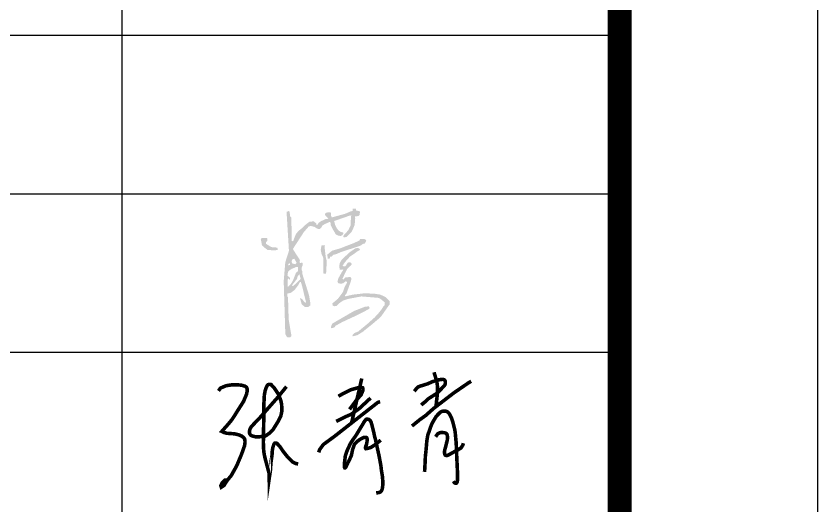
# Model space of a CAD drawing. Extents: x -83084 to 31773731, y -158416 to 241421036.
# Drawn here: x 32344.8 to 32365.02, y 241084.51 to 241096.87 of the extents above; entities that cross this region are included whole.
import ezdxf
from ezdxf.xclip import XClip

# ---------------------------------------------------------------- set-up
doc = ezdxf.new("R2010")
doc.units = 0
doc.header["$LTSCALE"] = 1000
doc.header["$MEASUREMENT"] = 0
doc.header["$XCLIPFRAME"] = 0
doc.linetypes.add('721120', pattern=[0])
for name, color, linetype in [('PUB_TEXT', 7, 'Continuous'), ('TITLIN', 7, 'Continuous'), ('TITLIN1', 7, 'Continuous'), ('规划道路边线', 165, 'Continuous')]:
    doc.layers.add(name, color=color, linetype=linetype)
doc.layers.add('地形', color=7, linetype='Continuous', true_color=0x323232)

# ---------------------------------------------------------------- blocks, each defined once
blk = doc.blocks.new('jjjg')
blk.add_lwpolyline([(0, 480.176), (559, 480.176), (559, -119.535), (0, -119.535)], close=True)
blk = doc.blocks.new('ysdx12')
at = {"layer": '地形', "linetype": '721120', "lineweight": -3, "ltscale": 0.5, "const_width": 0.15}
blk.add_lwpolyline([(288.72, 38.681), (308.778, 3.233), (310.944, -0.605), (313.099, -4.45), (315.244, -8.3), (317.38, -12.155), (319.505, -16.016), (321.619, -19.883), (323.724, -23.755), (325.818, -27.634), (325.928, -27.839)], dxfattribs=at)
blk = doc.blocks.new('zqqqm')
at = {"const_width": 30, "flags": 128}
for points in [[(612.7, 670.8), (527, 296.7)], [(1054.3, 562.9), (1073, 587.3), (1086.4, 599.6), (1104.2, 606.8), (1166.5, 626.1), (1203.9, 643), (1251.1, 657.7), (1279.6, 663.1), (1293.5, 663.7), (1302.5, 661.6), (1309.2, 657.7), (1313.3, 651.2), (1315.7, 643.4), (1315.7, 629.3), (1312.6, 619.5), (1307.4, 610.7), (1280.9, 583.2), (1264.7, 566.4), (1237.7, 542), (1207.5, 522.8), (1191.7, 512.8), (1170.2, 499.1), (1148.8, 477.1), (1131.7, 464.5), (1113.2, 446.8)], [(1220.2, 722.9), (1229.8, 691.4), (1235.8, 671.8), (1243.5, 646.5), (1247.1, 622.4), (1249.5, 600.6), (1250.3, 580.7), (1250.3, 558.1), (1247.1, 530.3), (1243, 493.5), (1239.7, 464.8), (1237.5, 435.1)], [(-591.8, 566.6), (-574.4, 590.7), (-526.9, 610.4), (-473.6, 618.2), (-438.3, 618.2), (-399.9, 615), (-368.9, 606), (-356.1, 597.1), (-350, 582.7), (-349.9, 566.6), (-356.5, 537.2), (-370.8, 502.7), (-380.9, 478.3), (-403.9, 442.2), (-430.7, 400.3), (-457.7, 356.6), (-481.3, 321.2), (-508.4, 288.8), (-531.5, 262.5), (-551.6, 239.6), (-564.1, 225.4), (-545.7, 216.6), (-522.3, 210.2), (-482.3, 207.3), (-454.1, 205.1), (-420.5, 196.6), (-397.5, 186.9), (-383.6, 176.7), (-372.9, 164.2), (-369.8, 152.8), (-368.8, 140.5), (-369.4, 127), (-373.4, 103), (-380.9, 81.8), (-389.3, 57.9), (-397.9, 33.4), (-408.6, 7.9), (-424.1, -29), (-437.9, -61.8), (-451.7, -86.7), (-468.5, -116.9), (-483.8, -144.5), (-519.8, -188.2), (-545.7, -229.3), (-567.8, -243.5), (-571.9, -231.2), (-560.6, -206), (-539.2, -184.6), (-515.8, -183.3)], [(-20.3, 602.7), (-92, 514.3), (-189.7, 402.9), (-249.3, 334.9), (-300.7, 281.7), (-315.3, 266.6), (-325.5, 248.6), (-330.6, 231.8), (-331.8, 216.1), (-328.5, 205.4), (-322.7, 195.9), (-310.5, 188.2), (-281.8, 181), (-245.4, 181), (-200.4, 186.2), (-183.9, 195.8), (-161.1, 212.8), (-131.6, 243.2), (-115.8, 269.1), (-96, 300.4), (-80.8, 327.9), (-67.4, 357), (-63.3, 376.3), (-59.9, 392.2), (-59.9, 408.5), (-59.9, 426.4), (-60.3, 447.7), (-64.6, 471.5), (-68.4, 488.2), (-87.6, 538.5), (-103.5, 562.4), (-120.6, 587.9), (-142.1, 611.9), (-149.8, 620.1), (-159.2, 622.1), (-167.5, 621.6), (-175.3, 618.6), (-182.8, 611.1), (-189.7, 597.3), (-195.1, 580.5), (-199.9, 566), (-203, 548.8), (-205.5, 535.5), (-207, 520), (-207.5, 500.5), (-209, 477), (-210.7, 451.2), (-210.2, 409.6), (-210.4, 354.1), (-211.6, 296.8), (-212.5, 248.3), (-212.5, 201.3), (-214.5, 141.3), (-213.9, 97.6), (-210.6, 53.8), (-205.4, 23), (-197.6, -9.2), (-183.7, -61.7), (-174.8, -95.2), (-165.6, -130), (-165.1, -169.4), (-154.4, -96.1), (-151, -37.9), (-142, 22.5), (-139.7, 59.2), (-135.4, 88.4), (-129.6, 106.1), (-125.7, 117.9), (-118.9, 126.9), (-114.6, 128.1), (-106.3, 128.1), (-100.6, 125.2), (-87.6, 111.6), (-77.1, 100.5), (-57.7, 72.2), (-45.7, 54.5), (-26.3, 30.3), (-11.2, 11.5), (11.2, -11.5), (30.8, -30.4), (57.8, -44.2), (68.4, -46.2), (78.3, -48)], [(416.3, 521.6), (462.7, 547.7), (494.7, 563.2), (523.4, 577.1), (556.4, 586.2), (586.8, 594.6), (608.6, 596.3), (620.3, 593.3), (623.2, 584.7), (623.2, 573), (616.1, 555.2), (606.7, 532.4), (573.3, 496.4), (535.1, 444.8), (521.8, 426.8), (509.9, 410.7)], [(1034.8, 270.9), (1101, 324.5), (1152.8, 361.8), (1216.7, 419.2), (1276.2, 464.8), (1343.9, 516.8), (1388.7, 551.2), (1460, 600), (1493.7, 623.1), (1515.6, 638.2), (1532.8, 647.4)], [(250.6, 49), (259.2, 73.7), (271.4, 90.3), (290, 115.6), (313.7, 133.1), (335.4, 148.9), (384.2, 184.8), (747.1, 469.1), (757.4, 472.7), (767.8, 474.1)], [(397.7, 310.2), (441.6, 332), (478.7, 350.4), (521.2, 368.5), (546.8, 385.9), (590.6, 417.1), (609.9, 435), (634.8, 458.1), (648.6, 470.9), (664.8, 486), (687.1, 506.7)], [(1140.8, -114.5), (1142.6, -86.2), (1143.7, -66), (1144.8, -43.9), (1146.4, -10.2), (1147.7, 18.6), (1152.6, 62.3), (1155.9, 100.9), (1157.9, 124.1), (1159.8, 146.4), (1164.2, 173.3), (1168, 196.4), (1180, 228.1), (1188.8, 254.9), (1198.4, 280.7), (1207.5, 300.9), (1215.5, 313.3), (1225.4, 330.6), (1236.6, 348.7), (1249.8, 364.3), (1268.1, 382.5), (1280.8, 391.8), (1287.9, 394.6), (1296.6, 396.2), (1304.9, 396.4), (1312.6, 396.4), (1321.8, 395), (1326.8, 393.6), (1333.2, 390.3), (1338.1, 386.7), (1342.2, 382.7), (1346, 378.8), (1350.1, 371.3), (1356, 360.4), (1363.3, 347), (1368.8, 334.4), (1372.8, 322.6), (1377.8, 307.1), (1382.7, 287.1), (1387.3, 268.6), (1391.1, 253), (1395.7, 234.2), (1398.6, 215.3), (1400.2, 195.6), (1403, 165.7), (1406, 133.6), (1408.3, 93.5), (1411.5, 5.3), (1415.3, -69.9), (1417.6, -127.6), (1418.2, -182.4), (1414.6, -201.1), (1407.7, -209.8), (1400.1, -210.4), (1391.6, -206.3), (1387.5, -199.3), (1383.5, -192.6)], [(772.2, 152), (722.9, 112.6), (689.1, 90.9), (675, 86.4), (660.7, 83.1), (647.3, 80.7), (643.6, 87.3), (645.7, 99.5), (651.9, 114.6), (656.2, 134.8), (658.1, 150.8), (658.1, 159.6), (657.1, 167.3), (653.9, 172.7), (648, 176.1), (639, 176.1), (629.6, 174.4), (620.5, 170.4), (606, 162.7), (595.5, 157.1), (584.4, 148.9), (572.2, 140), (557.9, 124.8), (551.5, 118), (547.1, 105.7), (542.5, 93), (535.7, 73.6), (529.6, 43.4), (525.8, 24.7), (512.1, -6.4), (495, -39.9), (485.1, -61.7), (478.5, -76.5), (474.8, -80.2), (469, -80.2), (467, -76.1), (466.6, -46), (471.9, -1.9), (474.5, 19.8), (482, 42.2), (488.1, 60.7), (498.2, 82.7), (505.4, 98.3), (516.6, 122.7), (532, 146.2), (544.3, 164.8), (558.3, 183.4), (570.9, 202.7), (582.6, 222.3), (590.8, 236.5), (607.6, 263.8), (619.8, 283.6), (630.7, 302.4), (636.7, 312.7), (644.4, 321.7), (648.9, 327.8), (655.4, 329.2), (659.3, 329.2), (666.2, 327.8), (671.5, 326.7), (678.3, 321.6), (681.1, 319.8), (685.8, 314.1), (691.9, 301.2), (695.4, 289), (699.9, 273.2), (704.9, 253), (713.4, 218.8), (720.1, 185.5), (726.7, 163.9), (731.1, 143.4), (739.5, 104.6), (757.6, 23), (765.7, -20.4), (773.3, -61.4), (777.8, -100.3), (781.3, -121.4), (786.4, -152.3), (788.1, -174.6), (790.4, -203.4), (788.8, -231), (785.8, -255), (782.2, -266.8), (777.5, -274.9), (768.7, -284.8), (762.2, -286.8), (754.2, -289.3), (736.8, -291.2), (733.7, -291.6)], [(1233.6, 180.4), (1245, 196.8), (1250.5, 204.7), (1264, 212.2), (1275.8, 216.1), (1289.4, 216.1), (1308.1, 214.9), (1319.7, 210.9), (1326.4, 205.4), (1329.8, 199.1), (1332.4, 188.9), (1333, 180.2), (1333.5, 169.1), (1331.6, 151.1), (1326, 130.7), (1322.5, 114.1), (1317.5, 96.1), (1313.3, 80.6), (1310.4, 69.9), (1308.9, 59.7), (1308.2, 48.4), (1309, 40.2), (1310.2, 33.9), (1314, 26.5), (1317.1, 24.5), (1324.5, 23.1), (1331.3, 23.9), (1338.2, 26.2), (1347.2, 30.2), (1359.3, 37.5), (1382.1, 50.1), (1399.6, 59.4), (1413.7, 65.7), (1430.8, 76.5), (1447.3, 87), (1455.5, 99.5), (1463.5, 113.5), (1467.3, 126.4)]]:
    blk.add_lwpolyline(points, dxfattribs=at)
blk = doc.blocks.new('A$C1C6B1BD5')
h = blk.add_hatch(color=0)
h.paths.add_polyline_path([(-2.228, 2.495), (-2.187, 2.537), (-2.178, 2.606), (-2.198, 2.628), (-2.27, 2.631), (-2.359, 2.622), (-2.384, 2.597), (-2.364, 2.503), (-2.348, 2.404), (-2.259, 2.326), (-2.181, 2.265), (-1.949, 2.246), (-1.86, 2.271), (-1.879, 2.329), (-1.951, 2.345), (-2.059, 2.348), (-2.22, 2.448)])
h.paths.add_polyline_path([(-1.066, 2.811), (-0.915, 2.983), (-0.879, 2.99), (-0.829, 2.99), (-0.745, 2.968), (-0.677, 2.923), (-0.625, 2.901), (-0.578, 2.906), (-0.526, 2.959), (-0.5, 3.011), (-0.425, 3.054), (-0.283, 3.118), (-0.257, 3.118), (-0.247, 3.026), (-0.191, 2.908), (-0.139, 2.82), (-0.092, 2.736), (-0.032, 2.706), (0.054, 2.689), (0.099, 2.71), (0.142, 2.755), (0.14, 2.794), (0.061, 2.811), (-0.008, 2.856), (-0.055, 2.917), (-0.107, 3.013), (-0.144, 3.146), (-0.098, 3.161), (0.338, 3.314), (0.379, 3.316), (0.364, 3.136), (0.362, 3.015), (0.293, 2.871), (0.194, 2.757), (0.155, 2.727), (0.138, 2.665), (0.155, 2.648), (0.231, 2.656), (0.387, 2.807), (0.431, 2.895), (0.478, 3.013), (0.494, 3.112), (0.5, 3.213), (0.496, 3.288), (0.548, 3.292), (0.603, 3.3), (0.639, 3.334), (0.639, 3.381), (0.651, 3.437), (0.595, 3.452), (0.524, 3.471), (0.524, 3.523), (0.42, 3.525), (0.423, 3.454), (0.357, 3.438), (0.193, 3.367), (-0.209, 3.257), (-0.239, 3.307), (-0.242, 3.4), (-0.272, 3.413), (-0.373, 3.405), (-0.406, 3.386), (-0.428, 3.361), (-0.403, 3.301), (-0.308, 3.216), (-0.403, 3.208), (-0.551, 3.137), (-0.619, 3.088), (-0.66, 3.025), (-0.691, 3.033), (-0.688, 3.074), (-0.764, 3.134), (-0.893, 3.129), (-1.022, 3.028), (-1.104, 2.946), (-1.225, 2.848), (-1.307, 2.755), (-1.397, 2.528), (-1.44, 2.536), (-1.448, 3.258), (-1.491, 3.293), (-1.499, 3.422), (-1.522, 3.453), (-1.596, 3.426), (-1.523, 2.237), (-1.57, 2.09), (-1.635, 1.886), (-1.683, 1.308), (-1.634, -0.302), (-1.597, -0.381), (-1.564, -0.411), (-1.49, -0.413), (-1.446, -0.362), (-1.473, -0.207), (-1.533, 0.149), (-1.542, 0.557), (-1.556, 0.819), (-1.575, 0.854), (-1.566, 0.934), (-1.474, 0.946), (-1.352, 1.037), (-1.237, 1.192), (-1.188, 1.281), (-1.158, 1.285), (-1.153, 1.265), (-1.117, 1.141), (-1.019, 0.737), (-1.002, 0.674), (-1.019, 0.646), (-1.056, 0.676), (-1.122, 0.763), (-1.188, 0.791), (-1.172, 0.734), (-1.133, 0.6), (-1.028, 0.514), (-0.928, 0.524), (-0.875, 0.562), (-0.866, 0.619), (-0.909, 0.877), (-1.102, 1.493), (-1.113, 1.532), (-1.114, 1.606), (-1.136, 1.659), (-1.136, 1.717), (-1.105, 1.793), (-1.102, 1.855), (-1.123, 1.876), (-1.183, 1.863), (-1.19, 1.876), (-1.2, 1.918), (-1.183, 1.948), (-1.362, 2.224), (-1.4, 2.293), (-1.375, 2.335), (-1.349, 2.375)])
h.paths.add_polyline_path([(-1.36, 1.993), (-1.288, 1.874), (-1.329, 1.824), (-1.424, 1.851), (-1.443, 1.913), (-1.41, 1.985)], flags=16)
h.paths.add_polyline_path([(-1.518, 1.858), (-1.487, 1.84), (-1.496, 1.799), (-1.541, 1.796), (-1.541, 1.824)], flags=16)
h.paths.add_polyline_path([(-1.289, 1.741), (-1.245, 1.743), (-1.243, 1.629), (-1.264, 1.598), (-1.308, 1.567), (-1.346, 1.465), (-1.398, 1.335), (-1.457, 1.235), (-1.537, 1.145), (-1.566, 1.134), (-1.562, 1.203), (-1.56, 1.32), (-1.554, 1.402), (-1.514, 1.364), (-1.491, 1.356), (-1.489, 1.387), (-1.506, 1.427), (-1.547, 1.455), (-1.569, 1.477), (-1.56, 1.547), (-1.538, 1.615), (-1.448, 1.68), (-1.354, 1.719), (-1.327, 1.734)], flags=16)
h.paths.add_polyline_path([(-1.2, 1.514), (-1.187, 1.457), (-1.167, 1.393), (-1.183, 1.356), (-1.293, 1.254), (-1.396, 1.156), (-1.434, 1.18), (-1.361, 1.27), (-1.275, 1.38), (-1.258, 1.455)], flags=16)
h.paths.add_polyline_path([(-0.431, 2.313), (-0.431, 2.415), (-0.467, 2.403), (-0.527, 2.4), (-0.552, 2.27), (-0.527, 2.137), (-0.493, 2.069), (-0.47, 2.002), (-0.473, 1.839), (-0.47, 1.544), (-0.446, 1.532), (-0.388, 1.544), (-0.367, 1.924), (-0.401, 2.056)], flags=17)
h.paths.add_polyline_path([(0.659, 2.391), (0.736, 2.447), (0.792, 2.46), (0.824, 2.511), (0.84, 2.556), (0.789, 2.596), (0.651, 2.593), (0.626, 2.548), (0.454, 2.471), (0.029, 2.306), (-0.2, 2.242), (-0.351, 2.123), (-0.338, 1.993), (-0.274, 2.004), (-0.266, 2.054), (-0.229, 2.054), (-0.17, 2.112), (-0.08, 2.134), (0.08, 2.203)])
h.paths.add_polyline_path([(0.481, 2.155), (0.569, 2.221), (0.651, 2.266), (0.635, 2.296), (0.595, 2.32), (0.56, 2.319), (0.506, 2.313), (0.459, 2.28), (0.33, 2.189), (0.167, 2.039), (0.081, 1.953), (0.022, 1.85), (0.019, 1.741), (0.024, 1.664), (0.102, 1.661), (0.128, 1.669), (0.138, 1.653), (0.091, 1.583), (-0.014, 1.396), (-0.043, 1.287), (-0.014, 1.246), (0.058, 1.228), (0.131, 1.243), (0.206, 1.303), (0.247, 1.29), (0.245, 1.249), (0.184, 1.144), (0.122, 0.97), (-0.03, 0.767), (-0.118, 0.694), (-0.196, 0.631), (-0.189, 0.561), (-0.133, 0.542), (-0.067, 0.553), (0.015, 0.635), (0.133, 0.716), (0.277, 0.764), (0.543, 0.815), (0.692, 0.842), (0.968, 0.819), (1.101, 0.808), (1.186, 0.804), (1.256, 0.779), (1.322, 0.727), (1.396, 0.668), (1.4, 0.575), (1.363, 0.539), (1.319, 0.465), (1.234, 0.354), (1.093, 0.199), (0.886, 0.014), (0.594, -0.229), (0.476, -0.277), (0.417, -0.34), (0.428, -0.377), (0.572, -0.34), (0.735, -0.237), (1.03, 0), (1.215, 0.158), (1.293, 0.232), (1.551, 0.599), (1.555, 0.695), (1.426, 0.821), (1.267, 0.898), (1.093, 0.924), (0.796, 0.939), (0.419, 0.895), (0.198, 0.843), (0.187, 0.876), (0.235, 0.932), (0.37, 1.309), (0.388, 1.395), (0.353, 1.436), (0.206, 1.423), (0.175, 1.392), (0.144, 1.359), (0.109, 1.378), (0.202, 1.573), (0.262, 1.692), (0.362, 1.781), (0.396, 1.827), (0.372, 1.868), (0.323, 1.889), (0.273, 1.872), (0.205, 1.767), (0.149, 1.759), (0.117, 1.78), (0.162, 1.852), (0.228, 1.934), (0.343, 2.062)])
h.paths.add_polyline_path([(0.509, 0.246), (0.932, 0.461), (0.939, 0.508), (0.917, 0.537), (0.808, 0.53), (0.469, 0.399), (-0.192, 0.016), (-0.228, -0.046), (-0.243, -0.116), (-0.211, -0.131), (-0.184, -0.121), (-0.125, -0.101), (-0.108, -0.06), (0.108, 0.06)])
blk = doc.blocks.new('TITLEA')
at = {"layer": 'TITLIN'}
for p, q in [((-2510.4, 19532.2), (-2510.4, 9970)), ((-6500, 14732.2), (0, 14732.2)), ((-6500, 13932.2), (0, 13932.2)), ((-6500, 13132.2), (0, 13132.2))]:
    blk.add_line(p, q, dxfattribs=at)
for name, p, xscale, yscale, zscale in [('A$C1C6B1BD5', (-1416.8, 13274.8), 165.150720000267, 165.150720000267, 165.150720000267), ('zqqqm', (-1668.7, 12597.1), 0.6000000014901161, 0.6000000014901161, 0.6000000014901161)]:
    blk.add_blockref(name, p, dxfattribs=dict(xscale=xscale, yscale=yscale, zscale=zscale))
blk = doc.blocks.new('ghdlbx')
at = {"layer": '规划道路边线', "linetype": '721120', "lineweight": -3, "ltscale": 0.5, "const_width": 0.15}
blk.add_lwpolyline([(288.72, 38.681), (308.778, 3.233), (310.944, -0.605), (313.099, -4.45), (315.244, -8.3), (317.38, -12.155), (319.505, -16.016), (321.619, -19.883), (323.724, -23.755), (325.818, -27.634), (325.928, -27.839)], dxfattribs=at)

msp = doc.modelspace()

# ---------------------------------------------------------------- block references
at = {"layer": 'PUB_TEXT'}
ref = msp.add_blockref('jjjg', (31796.02, 241027.726), dxfattribs=at)
XClip(ref).set_block_clipping_path([(-13.0000000003, -5.0000000001), (531.4999999997, 405.4999999999)])

# ---------------------------------------------------------------- next in the draw order: block references
ref = msp.add_blockref('ysdx12', (32024.072, 241116.233))
XClip(ref).set_block_clipping_path([(-272.4682125144, -93.5070921242), (303.3494281587, 310.7769526536)])

# ---------------------------------------------------------------- next in the draw order: linework, layer by layer
at = {"layer": 'TITLIN1'}
msp.add_lwpolyline([(31770.52, 241017.726), (32365.02, 241017.726), (32365.02, 241438.226), (31770.52, 241438.226)], close=True, dxfattribs=at)
at = {"layer": 'TITLIN1', "const_width": 0.6}
msp.add_lwpolyline([(31783.02, 241022.726), (32360.02, 241022.726), (32360.02, 241433.226), (31783.02, 241433.226)], close=True, dxfattribs=at)
msp.add_lwpolyline([(31783.02, 241022.726), (32360.02, 241022.726), (32360.02, 241433.226), (31783.02, 241433.226)], close=True, dxfattribs=at)

# ---------------------------------------------------------------- next in the draw order: block references
ref = msp.add_blockref('ghdlbx', (32024.072, 241116.233))
XClip(ref).set_block_clipping_path([(-228.0520679788, -93.5070920873), (303.447932021, 316.9929079127)])
at = {"xscale": 0.005, "yscale": 0.005, "zscale": 0.005}
msp.add_blockref('TITLEA', (32360.02, 241022.726), dxfattribs=at)

doc.saveas('drawing.dxf')
